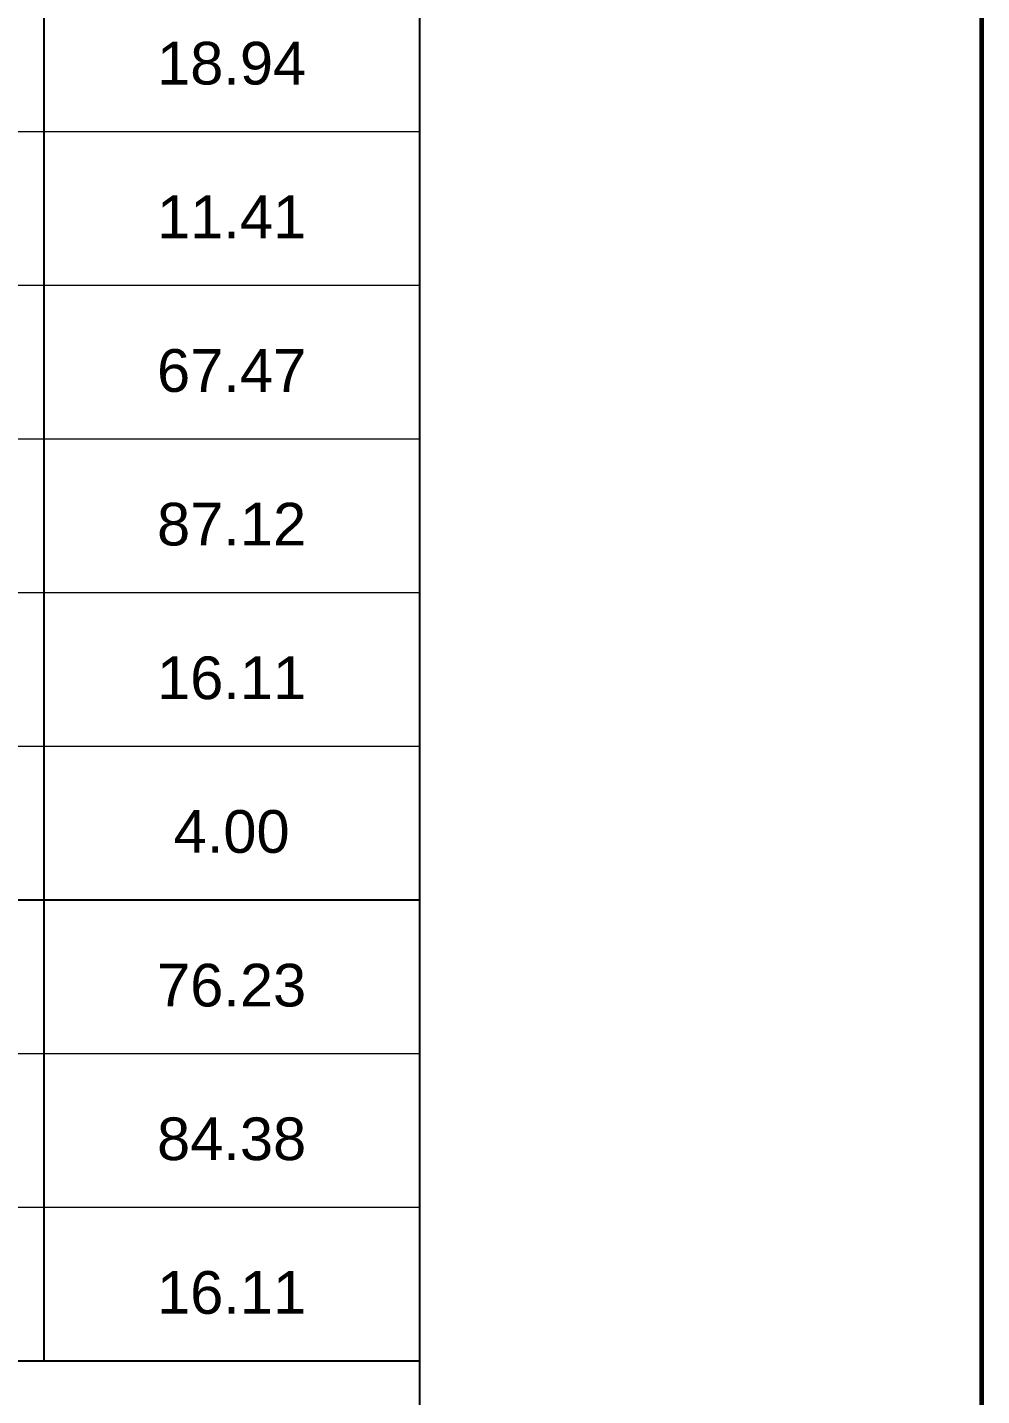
# Model space of a CAD drawing. Header units: millimetres. Extents: x 108335 to 288936, y -578047 to -548347.
# Drawn here: x 283900 to 286416, y -559348 to -555741 of the extents above; entities that cross this region are included whole.
import ezdxf
from ezdxf.enums import TextEntityAlignment as Align

# ---------------------------------------------------------------- set-up
doc = ezdxf.new("R2010")
doc.units = ezdxf.units.MM
doc.header["$MEASUREMENT"] = 0
doc.linetypes.add('HIDDEN', pattern=[0.375, 0.25, -0.125])
doc.layers.add('Khungten_LCDI', color=7, linetype='Continuous')
for name, color, linetype, lineweight in [('LC MANH DUT', 35, 'HIDDEN', 5), ('LC Net thay', 7, 'Continuous', 25), ('LC Text1', 3, 'Continuous', 20)]:
    doc.layers.add(name, color=color, linetype=linetype, lineweight=lineweight)
doc.styles.add('Hoa', font='micross.ttf')
doc.styles.add('Khungten', font='VHAVAN.TTF', dxfattribs={"width": 0.9, "height": 5000})
doc.styles.add('Title', font='VHBLACK.TTF', dxfattribs={"width": 0.8})

# ---------------------------------------------------------------- blocks, each defined once
blk = doc.blocks.new('Nha o can bo nhan vien Trung doan')
at = {"layer": 'Khungten_LCDI', "color": 5, "lineweight": 60}
blk.add_line((36600.02561790129, 14649.99995158711), (36600.02561790129, -14650.00004839799), dxfattribs=at)
at = {"color": 7, "style": 'Khungten', "width": 0.8}
for tag, p in [('REVISION', (39498.75250059744, -10746.30400287262)), ('NGAYHT', (39546.07401225348, -11609.37096477947))]:
    blk.add_attdef(tag, text='', height=199.998925739526, dxfattribs=at).set_placement(p, align=Align.CENTER)
at = {"layer": 'LC Text1', "style": 'Title', "width": 1.485915225563214}
for tag, p, p2 in [('TENBANVE1', (36912.65752101321, -8885.760287350926), (40339.144821588, -8885.760287350926)), ('TENBANVE2', (36912.65752101321, -9562.465612738344), (40339.144821588, -9562.465612738344))]:
    blk.add_attdef(tag, text='', height=249.9999935159642, dxfattribs=at).set_placement(p, p2, align=Align.FIT)
at = {"layer": 'LC Text1', "style": 'Title', "width": 0.7}
blk.add_attdef('SOBANVE', text='', height=249.9999935159642, dxfattribs=at).set_placement((39561.98211139818, -13896.18076664111), align=Align.CENTER)

msp = doc.modelspace()

# ---------------------------------------------------------------- linework, layer by layer
at = {"layer": 'LC MANH DUT'}
for p, q in [((276991.1973573235, -556015.6938877335), (284933.6973573235, -556015.6938877335)), ((276991.1973573235, -556420.6938877335), (284933.6973573235, -556420.6938877335)), ((276991.1973573235, -556825.6938877335), (284933.6973573235, -556825.6938877335)), ((276991.1973573235, -557230.6938877335), (284933.6973573235, -557230.6938877335)), ((276991.1973573235, -557635.6938877335), (284933.6973573235, -557635.6938877335)), ((276991.1973573235, -558040.6938877335), (284933.6973573235, -558040.6938877335)), ((276991.1973573235, -558445.6938877335), (284933.6973573235, -558445.6938877335)), ((276991.1973573235, -558850.6938877335), (284933.6973573235, -558850.6938877335)), ((276991.1973573235, -559255.6938877335), (284933.6973573235, -559255.6938877335))]:
    msp.add_line(p, q, dxfattribs=at)
at = {"layer": 'LC Net thay'}
for p, q in [((284933.6973573235, -553630.6938877335), (284933.6973573235, -560380.6938877335)), ((283943.6973573235, -554170.6938877335), (283943.6973573235, -559255.6938877335)), ((276316.1973573235, -558040.6938877335), (284933.6973573235, -558040.6938877335)), ((276316.1973573235, -559255.6938877335), (284933.6973573235, -559255.6938877335)), ((276316.1973573235, -559255.6938877335), (284933.6973573235, -559255.6938877335))]:
    msp.add_line(p, q, dxfattribs=at)

# ---------------------------------------------------------------- block references
at = {"layer": 'LC Net thay', "xscale": 0.6, "yscale": 0.6, "zscale": 0.6}
msp.add_blockref('Nha o can bo nhan vien Trung doan', (264455.6977581773, -557257.19385869, 0.0007749805088951), dxfattribs=at)

# ---------------------------------------------------------------- texts
at = {"layer": 'LC Text1', "style": 'Hoa'}
for s, p in [('18.94', (284438.6973573235, -555925.6938877335)), ('11.41', (284438.6973573235, -556330.6938877335)), ('76.23', (284438.6973573235, -558355.6938877335))]:
    msp.add_text(s, height=112.5, dxfattribs=at).set_placement(p, align=Align.BOTTOM_CENTER)
at = {"layer": 'LC Text1', "color": 7, "style": 'Hoa'}
for s, p in [('67.47', (284438.6973573235, -556735.6938877335)), ('87.12', (284438.6973573235, -557140.6938877335)), ('16.11', (284438.6973573235, -557545.6938877335)), ('4.00', (284438.6973573235, -557950.6938877335)), ('84.38', (284438.6973573235, -558760.6938877335)), ('16.11', (284438.6973573235, -559165.6938877335))]:
    msp.add_text(s, height=112.5, dxfattribs=at).set_placement(p, align=Align.BOTTOM_CENTER)

doc.saveas('drawing.dxf')
